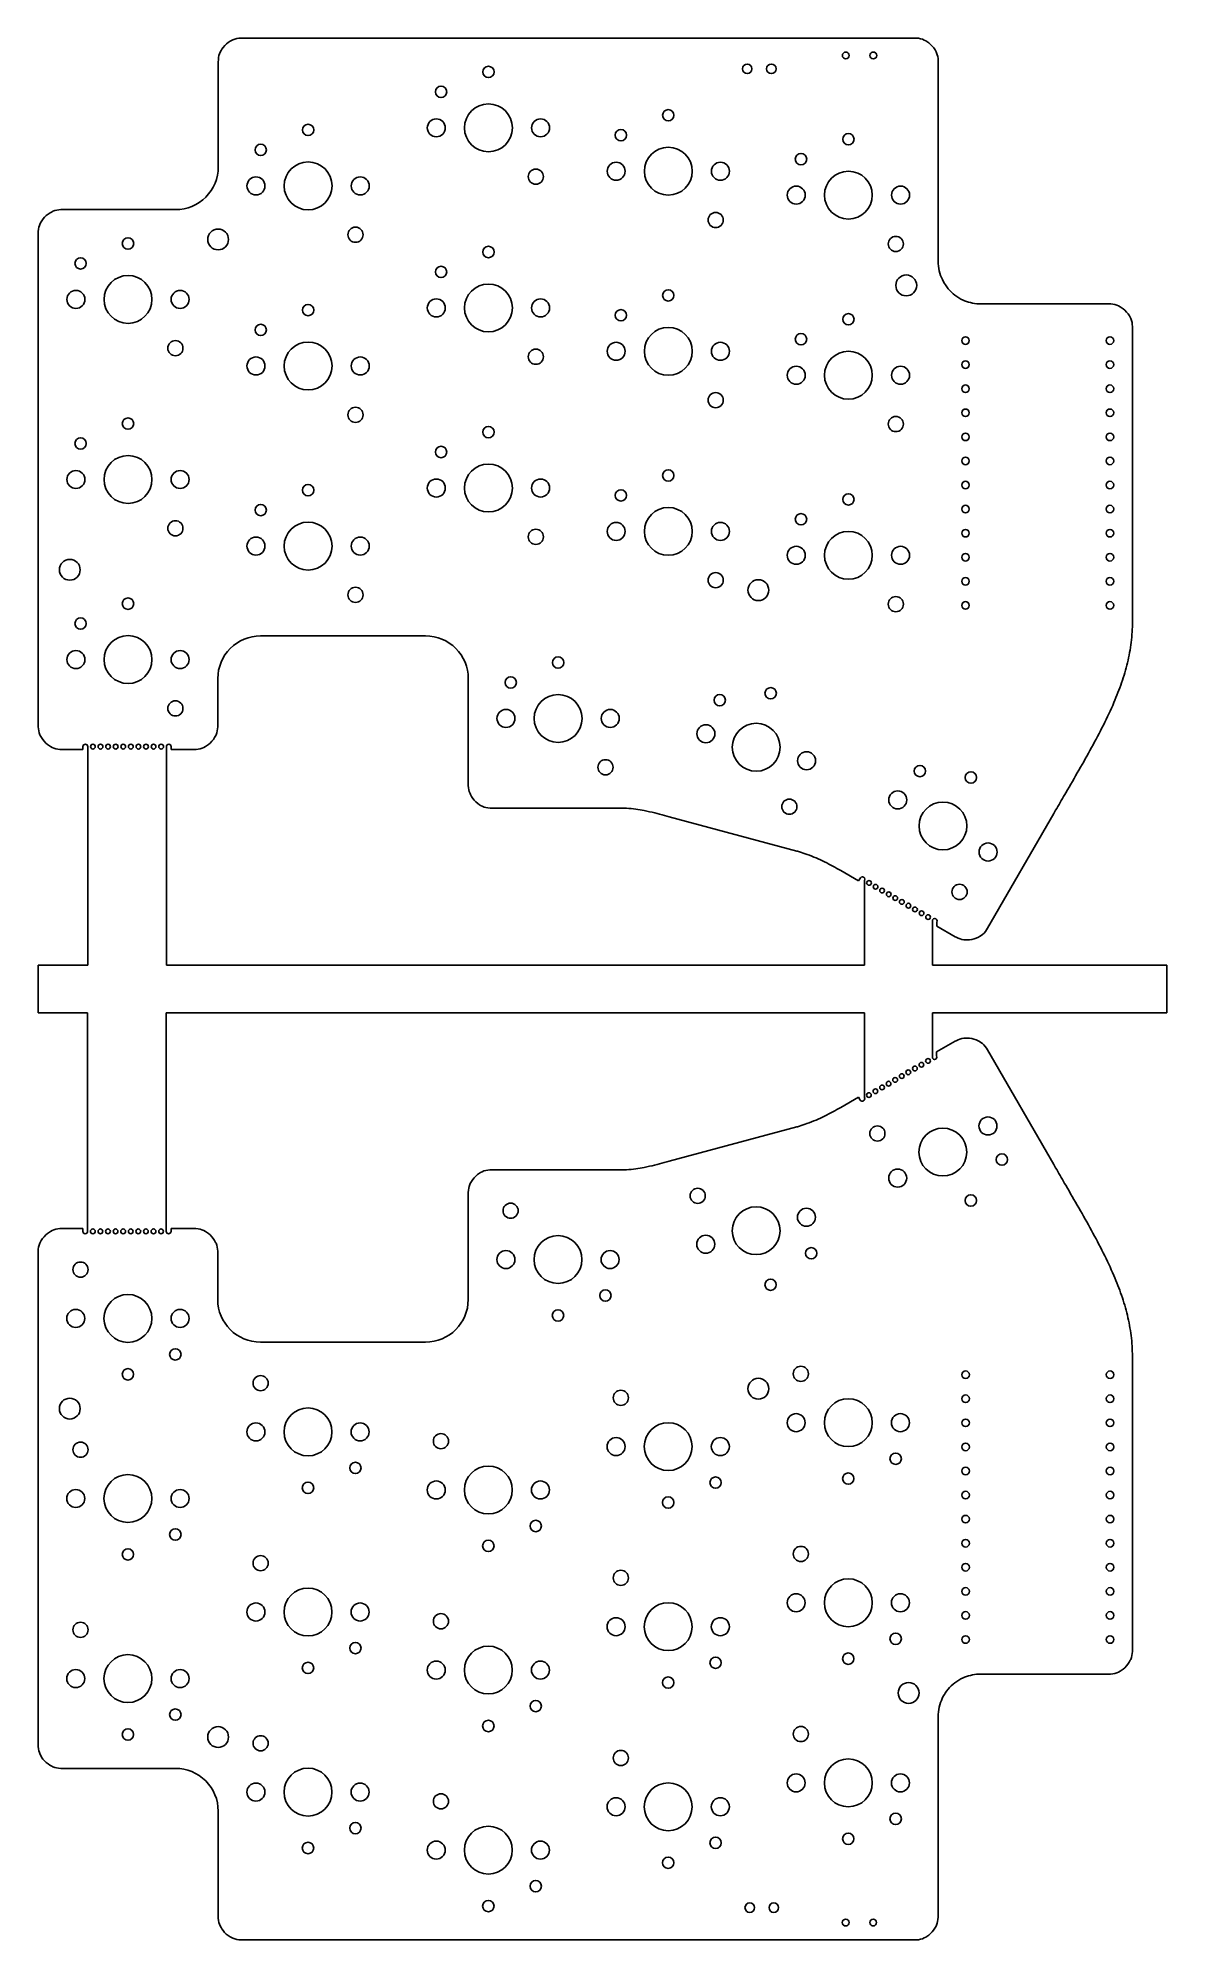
# Model space of a CAD drawing. Extents: x 112 to 231, y -227 to -26.
import ezdxf

# ---------------------------------------------------------------- set-up
doc = ezdxf.new("R2010")
doc.units = 0
doc.layers.add('BLACK', color=7, linetype='CONTINUOUS')

msp = doc.modelspace()

# ---------------------------------------------------------------- linework, layer by layer
at = {"layer": 'BLACK', "linetype": 'CONTINUOUS'}
for p, q in [((131.419146, -28.240183), (131.461673, -28.029191)), ((131.461673, -28.029191), (131.52199, -27.833485)), ((131.52199, -27.833485), (131.599669, -27.648575)), ((131.599669, -27.648575), (131.694281, -27.469973)), ((131.694281, -27.469973), (131.758998, -27.363972)), ((131.758998, -27.363972), (131.901002, -27.163725)), ((131.901002, -27.163725), (132.063139, -26.975092)), ((132.063139, -26.975092), (132.242364, -26.800873)), ((132.242364, -26.800873), (132.435633, -26.643872)), ((132.435633, -26.643872), (132.639903, -26.506893)), ((132.639903, -26.506893), (132.85213, -26.392737)), ((132.85213, -26.392737), (132.938567, -26.354094)), ((132.938567, -26.354094), (133.148753, -26.276809)), ((133.148753, -26.276809), (133.34271, -26.225883)), ((133.34271, -26.225883), (133.551989, -26.191487)), ((133.551989, -26.191487), (133.78227, -26.174526)), ((133.78227, -26.174526), (133.888798, -26.172819)), ((133.888798, -26.172819), (204.838798, -26.172819)), ((204.838798, -26.172819), (205.040666, -26.178859)), ((205.040666, -26.178859), (205.271433, -26.203167)), ((205.271433, -26.203167), (205.482425, -26.245694)), ((205.482425, -26.245694), (205.678131, -26.306011)), ((205.678131, -26.306011), (205.863041, -26.38369)), ((205.863041, -26.38369), (206.041643, -26.478302)), ((206.041643, -26.478302), (206.147645, -26.543019)), ((206.147645, -26.543019), (206.347891, -26.685023)), ((206.347891, -26.685023), (206.536524, -26.84716)), ((206.536524, -26.84716), (206.710743, -27.026385)), ((206.710743, -27.026385), (206.867744, -27.219654)), ((206.867744, -27.219654), (207.004723, -27.423924)), ((207.004723, -27.423924), (207.118879, -27.636151)), ((207.118879, -27.636151), (207.157523, -27.722588)), ((207.157523, -27.722588), (207.234807, -27.932774)), ((207.234807, -27.932774), (207.285733, -28.126731)), ((131.388798, -28.672819), (131.394838, -28.47095)), ((131.388798, -28.672819), (131.388798, -39.77282)), ((131.394838, -28.47095), (131.419146, -28.240183)), ((207.285733, -28.126731), (207.320129, -28.33601)), ((207.320129, -28.33601), (207.33709, -28.566291)), ((207.33709, -28.566291), (207.338798, -28.672819)), ((207.338798, -28.672819), (207.338798, -49.722819)), ((112.419146, -46.340184), (112.461673, -46.129192)), ((112.461673, -46.129192), (112.52199, -45.933485)), ((112.52199, -45.933485), (112.599669, -45.748576)), ((112.599669, -45.748576), (112.694281, -45.569973)), ((112.694281, -45.569973), (112.758998, -45.463972)), ((112.758998, -45.463972), (112.901002, -45.263725)), ((112.901002, -45.263725), (113.063139, -45.075092)), ((113.063139, -45.075092), (113.242364, -44.900873)), ((113.242364, -44.900873), (113.435633, -44.743872)), ((113.435633, -44.743872), (113.639903, -44.606893)), ((113.639903, -44.606893), (113.85213, -44.492737)), ((113.85213, -44.492737), (113.938567, -44.454094)), ((113.938567, -44.454094), (114.148753, -44.376809)), ((114.148753, -44.376809), (114.34271, -44.325883)), ((114.34271, -44.325883), (114.551989, -44.291487)), ((114.551989, -44.291487), (114.78227, -44.274526)), ((114.78227, -44.274526), (114.888798, -44.272819)), ((114.888798, -44.272819), (126.8888, -44.272819)), ((112.388798, -46.772819), (112.394838, -46.570951)), ((112.388798, -98.722819), (112.388798, -46.772819)), ((112.394838, -46.570951), (112.419146, -46.340184)), ((207.338798, -49.722819), (207.346384, -49.976976)), ((207.346384, -49.976976), (207.368749, -50.229859)), ((207.368749, -50.229859), (207.405298, -50.480442)), ((207.405298, -50.480442), (207.455439, -50.727701)), ((207.455439, -50.727701), (207.518579, -50.970614)), ((207.518579, -50.970614), (207.594124, -51.208155)), ((207.594124, -51.208155), (207.681483, -51.439301)), ((207.681483, -51.439301), (207.780061, -51.663028)), ((207.780061, -51.663028), (207.889265, -51.878311)), ((207.889265, -51.878311), (208.008503, -52.084126)), ((208.008503, -52.084126), (208.093277, -52.215572)), ((208.093277, -52.215572), (208.238164, -52.419653)), ((208.238164, -52.419653), (208.392276, -52.614693)), ((208.392276, -52.614693), (208.555725, -52.800447)), ((208.555725, -52.800447), (208.728626, -52.97667)), ((208.728626, -52.97667), (208.911093, -53.143116)), ((208.911093, -53.143116), (209.103239, -53.299542)), ((209.103239, -53.299542), (209.305178, -53.445703)), ((209.305178, -53.445703), (209.517025, -53.581353)), ((209.517025, -53.581353), (209.738894, -53.706247)), ((209.738894, -53.706247), (209.970897, -53.820142)), ((209.970897, -53.820142), (210.131254, -53.889841)), ((210.131254, -53.889841), (210.330673, -53.966165)), ((210.330673, -53.966165), (210.536041, -54.032995)), ((210.536041, -54.032995), (210.746386, -54.09012)), ((210.746386, -54.09012), (210.960738, -54.137331)), ((210.960738, -54.137331), (211.178126, -54.174416)), ((211.178126, -54.174416), (211.397579, -54.201166)), ((211.397579, -54.201166), (211.618126, -54.21737)), ((211.618126, -54.21737), (211.838798, -54.222819)), ((211.838798, -54.222819), (225.338798, -54.222819)), ((225.338798, -54.222819), (225.540666, -54.228859)), ((225.540666, -54.228859), (225.771433, -54.253167)), ((225.771433, -54.253167), (225.982425, -54.295694)), ((225.982425, -54.295694), (226.178131, -54.356011)), ((226.178131, -54.356011), (226.363041, -54.43369)), ((226.363041, -54.43369), (226.541643, -54.528302)), ((226.541643, -54.528302), (226.647645, -54.593019)), ((226.647645, -54.593019), (226.847891, -54.735023)), ((226.847891, -54.735023), (227.036524, -54.89716)), ((227.036524, -54.89716), (227.210743, -55.076385)), ((227.210743, -55.076385), (227.367744, -55.269654)), ((227.367744, -55.269654), (227.504723, -55.473924)), ((227.504723, -55.473924), (227.618879, -55.686151)), ((227.618879, -55.686151), (227.657523, -55.772588)), ((227.657523, -55.772588), (227.734807, -55.982774)), ((227.734807, -55.982774), (227.785733, -56.176731)), ((227.785733, -56.176731), (227.820129, -56.38601)), ((227.820129, -56.38601), (227.83709, -56.616291)), ((227.83709, -56.616291), (227.838798, -56.722819)), ((227.838798, -56.722819), (227.838798, -87.722819)), ((227.829991, -88.282065), (227.819069, -88.559786)), ((227.836586, -88.003092), (227.829991, -88.282065)), ((227.838798, -87.722819), (227.836586, -88.003092)), ((135.838797, -89.247819), (153.263799, -89.247819)), ((227.665842, -90.202504), (227.62622, -90.472804)), ((227.701535, -89.931288), (227.665842, -90.202504)), ((227.733241, -89.659108), (227.701535, -89.931288)), ((227.760905, -89.385916), (227.733241, -89.659108)), ((227.784469, -89.111663), (227.760905, -89.385916)), ((227.803875, -88.836303), (227.784469, -89.111663)), ((227.819069, -88.559786), (227.803875, -88.836303)), ((227.309152, -92.078054), (227.243616, -92.343285)), ((227.371157, -91.812243), (227.309152, -92.078054)), ((227.429573, -91.545803), (227.371157, -91.812243)), ((227.484345, -91.278688), (227.429573, -91.545803)), ((227.535414, -91.010848), (227.484345, -91.278688)), ((227.582725, -90.742236), (227.535414, -91.010848)), ((227.62622, -90.472804), (227.582725, -90.742236)), ((131.338798, -98.722819), (131.338798, -93.747817)), ((157.763798, -104.935319), (157.763798, -93.747817)), ((226.690758, -94.187696), (226.599017, -94.450015)), ((226.779422, -93.925181), (226.690758, -94.187696)), ((226.864953, -93.662422), (226.779422, -93.925181)), ((226.947294, -93.39937), (226.864953, -93.662422)), ((227.026387, -93.135979), (226.947294, -93.39937)), ((227.102177, -92.8722), (227.026387, -93.135979)), ((227.174605, -92.607985), (227.102177, -92.8722)), ((227.243616, -92.343285), (227.174605, -92.607985)), ((225.875461, -96.284794), (225.74615, -96.58162)), ((225.987146, -96.022502), (225.875461, -96.284794)), ((226.096153, -95.760351), (225.987146, -96.022502)), ((226.202424, -95.498292), (226.096153, -95.760351)), ((226.305903, -95.236276), (226.202424, -95.498292)), ((226.406533, -94.974257), (226.305903, -95.236276)), ((226.504256, -94.712186), (226.406533, -94.974257)), ((226.599017, -94.450015), (226.504256, -94.712186)), ((225.058477, -98.06597), (224.913418, -98.362879)), ((225.201161, -97.769073), (225.058477, -98.06597)), ((225.34137, -97.472189), (225.201161, -97.769073)), ((225.479005, -97.175318), (225.34137, -97.472189)), ((225.613965, -96.878462), (225.479005, -97.175318)), ((225.74615, -96.58162), (225.613965, -96.878462)), ((112.390505, -98.829346), (112.388798, -98.722819)), ((112.407466, -99.059627), (112.390505, -98.829346)), ((112.441862, -99.268906), (112.407466, -99.059627)), ((112.492788, -99.462863), (112.441862, -99.268906)), ((112.570073, -99.67305), (112.492788, -99.462863)), ((112.608716, -99.759486), (112.570073, -99.67305)), ((112.722872, -99.971713), (112.608716, -99.759486)), ((112.859851, -100.175983), (112.722872, -99.971713)), ((113.016852, -100.369252), (112.859851, -100.175983)), ((130.710743, -100.369252), (130.867744, -100.175983)), ((130.867744, -100.175983), (131.004723, -99.971713)), ((131.004723, -99.971713), (131.118879, -99.759486)), ((131.118879, -99.759486), (131.157523, -99.67305)), ((131.157523, -99.67305), (131.234807, -99.462863)), ((131.234807, -99.462863), (131.285733, -99.268906)), ((131.285733, -99.268906), (131.320129, -99.059627)), ((131.320129, -99.059627), (131.33709, -98.829346)), ((131.33709, -98.829346), (131.338798, -98.722819)), ((223.998805, -100.144564), (223.839926, -100.441544)), ((224.156009, -99.847592), (223.998805, -100.144564)), ((224.31144, -99.550629), (224.156009, -99.847592)), ((224.464996, -99.253676), (224.31144, -99.550629)), ((224.616578, -98.956733), (224.464996, -99.253676)), ((224.766085, -98.6598), (224.616578, -98.956733)), ((224.913418, -98.362879), (224.766085, -98.6598)), ((113.191071, -100.548477), (113.016852, -100.369252)), ((113.379704, -100.710614), (113.191071, -100.548477)), ((113.579951, -100.852619), (113.379704, -100.710614)), ((113.685952, -100.917335), (113.579951, -100.852619)), ((113.864554, -101.011947), (113.685952, -100.917335)), ((114.049464, -101.089626), (113.864554, -101.011947)), ((114.24517, -101.149943), (114.049464, -101.089626)), ((114.456162, -101.19247), (114.24517, -101.149943)), ((114.686929, -101.216778), (114.456162, -101.19247)), ((114.888798, -101.222819), (114.686929, -101.216778)), ((114.888798, -101.222819), (117.110753, -101.221819)), ((117.110753, -100.931491), (117.110753, -101.221819)), ((117.610753, -100.931491), (117.610753, -124.001491)), ((125.910753, -100.931491), (125.910753, -124.001491)), ((126.410753, -101.221819), (126.410753, -100.931491)), ((126.410753, -101.221819), (128.838798, -101.222819)), ((128.838798, -101.222819), (129.040666, -101.216778)), ((129.040666, -101.216778), (129.271433, -101.19247)), ((129.271433, -101.19247), (129.482425, -101.149943)), ((129.482425, -101.149943), (129.678131, -101.089626)), ((129.678131, -101.089626), (129.863041, -101.011947)), ((129.863041, -101.011947), (130.041643, -100.917335)), ((130.041643, -100.917335), (130.147645, -100.852619)), ((130.147645, -100.852619), (130.347891, -100.710614)), ((130.347891, -100.710614), (130.536524, -100.548477)), ((130.536524, -100.548477), (130.710743, -100.369252)), ((222.857097, -102.223569), (222.689301, -102.520592)), ((223.02392, -101.926551), (222.857097, -102.223569)), ((223.189669, -101.629537), (223.02392, -101.926551)), ((223.354244, -101.332529), (223.189669, -101.629537)), ((223.517546, -101.035527), (223.354244, -101.332529)), ((223.679473, -100.738532), (223.517546, -101.035527)), ((223.839926, -100.441544), (223.679473, -100.738532)), ((221.667673, -104.302792), (221.495861, -104.59983)), ((221.839212, -104.005754), (221.667673, -104.302792)), ((222.010377, -103.708717), (221.839212, -104.005754)), ((222.181068, -103.411682), (222.010377, -103.708717)), ((222.351186, -103.11465), (222.181068, -103.411682)), ((222.52063, -102.817619), (222.351186, -103.11465)), ((222.689301, -102.520592), (222.52063, -102.817619)), ((157.765505, -105.041846), (157.763798, -104.935319)), ((157.782466, -105.272127), (157.765505, -105.041846)), ((157.816862, -105.481406), (157.782466, -105.272127)), ((157.867788, -105.675363), (157.816862, -105.481406)), ((157.945073, -105.88555), (157.867788, -105.675363)), ((157.983716, -105.971986), (157.945073, -105.88555)), ((158.097872, -106.184213), (157.983716, -105.971986)), ((158.234851, -106.388483), (158.097872, -106.184213)), ((220.568209, -106.202292), (220.448404, -106.409384)), ((220.688038, -105.995153), (220.568209, -106.202292)), ((220.807881, -105.787975), (220.688038, -105.995153)), ((220.979786, -105.49094), (220.807881, -105.787975)), ((221.151818, -105.193905), (220.979786, -105.49094)), ((221.323876, -104.896867), (221.151818, -105.193905)), ((221.495861, -104.59983), (221.323876, -104.896867)), ((158.391852, -106.581752), (158.234851, -106.388483)), ((158.566071, -106.760977), (158.391852, -106.581752)), ((158.754704, -106.923114), (158.566071, -106.760977)), ((158.954951, -107.065119), (158.754704, -106.923114)), ((159.060952, -107.129835), (158.954951, -107.065119)), ((159.239554, -107.224447), (159.060952, -107.129835)), ((159.424464, -107.302126), (159.239554, -107.224447)), ((159.62017, -107.362443), (159.424464, -107.302126)), ((159.831162, -107.40497), (159.62017, -107.362443)), ((160.061929, -107.429278), (159.831162, -107.40497)), ((160.263798, -107.435319), (160.061929, -107.429278)), ((160.263798, -107.435319), (174.213798, -107.435319)), ((174.462573, -107.438997), (174.213798, -107.435319)), ((174.709329, -107.449661), (174.462573, -107.438997)), ((174.95355, -107.466756), (174.709329, -107.449661)), ((175.194721, -107.489728), (174.95355, -107.466756)), ((175.432326, -107.518021), (175.194721, -107.489728)), ((175.665851, -107.551081), (175.432326, -107.518021)), ((175.89478, -107.588353), (175.665851, -107.551081)), ((176.118598, -107.629282), (175.89478, -107.588353)), ((176.316046, -107.668488), (176.118598, -107.629282)), ((176.605083, -107.730049), (176.316046, -107.668488)), ((176.886268, -107.794422), (176.605083, -107.730049)), ((177.160402, -107.861057), (176.886268, -107.794422)), ((177.428284, -107.929406), (177.160402, -107.861057)), ((177.690717, -107.998919), (177.428284, -107.929406)), ((177.948501, -108.069046), (177.690717, -107.998919)), ((178.202436, -108.139237), (177.948501, -108.069046)), ((178.453323, -108.208943), (178.202436, -108.139237)), ((178.701962, -108.277615), (178.453323, -108.208943)), ((178.949155, -108.344704), (178.701962, -108.277615)), ((178.949155, -108.344704), (192.42382, -111.955229)), ((219.531888, -107.994792), (212.556888, -120.075846)), ((219.611377, -107.857134), (219.531888, -107.994792)), ((219.730703, -107.650563), (219.611377, -107.857134)), ((219.850131, -107.443897), (219.730703, -107.650563)), ((219.969649, -107.237143), (219.850131, -107.443897)), ((220.089246, -107.030308), (219.969649, -107.237143)), ((220.208912, -106.823399), (220.089246, -107.030308)), ((220.328635, -106.616422), (220.208912, -106.823399)), ((220.448404, -106.409384), (220.328635, -106.616422)), ((192.493133, -111.974022), (192.42382, -111.955229)), ((192.700014, -112.032731), (192.493133, -111.974022)), ((192.905099, -112.094749), (192.700014, -112.032731)), ((193.10812, -112.159839), (192.905099, -112.094749)), ((193.308806, -112.227768), (193.10812, -112.159839)), ((193.506889, -112.298301), (193.308806, -112.227768)), ((193.751114, -112.389529), (193.506889, -112.298301)), ((193.991217, -112.483387), (193.751114, -112.389529)), ((194.22745, -112.579772), (193.991217, -112.483387)), ((194.460064, -112.67858), (194.22745, -112.579772)), ((194.689311, -112.779709), (194.460064, -112.67858)), ((194.915443, -112.883056), (194.689311, -112.779709)), ((195.138711, -112.988518), (194.915443, -112.883056)), ((195.359367, -113.095993), (195.138711, -112.988518)), ((195.577662, -113.205377), (195.359367, -113.095993)), ((195.793848, -113.316569), (195.577662, -113.205377)), ((196.008177, -113.429464), (195.793848, -113.316569)), ((196.220901, -113.543961), (196.008177, -113.429464)), ((196.43227, -113.659957), (196.220901, -113.543961)), ((196.642537, -113.777349), (196.43227, -113.659957)), ((196.851953, -113.896033), (196.642537, -113.777349)), ((197.060771, -114.015909), (196.851953, -113.896033)), ((198.938798, -115.101819), (197.060771, -114.015909)), ((199.130145, -114.78649), (198.938798, -115.101819)), ((199.563158, -115.03649), (199.563158, -124.001491)), ((206.751168, -119.18649), (206.751168, -124.001491)), ((207.188798, -119.871819), (207.184181, -119.43649)), ((207.188798, -119.871819), (209.141825, -120.990909)), ((212.450723, -120.247648), (212.314288, -120.435344)), ((212.556888, -120.075846), (212.450723, -120.247648)), ((209.234934, -121.042693), (209.141825, -120.990909)), ((209.442843, -121.143145), (209.234934, -121.042693)), ((209.641282, -121.217998), (209.442843, -121.143145)), ((209.834717, -121.270872), (209.641282, -121.217998)), ((210.055387, -121.309036), (209.834717, -121.270872)), ((210.149565, -121.318787), (210.055387, -121.309036)), ((210.390436, -121.326039), (210.149565, -121.318787)), ((210.635828, -121.309546), (210.390436, -121.326039)), ((210.881705, -121.270214), (210.635828, -121.309546)), ((211.124027, -121.208949), (210.881705, -121.270214)), ((211.358759, -121.126656), (211.124027, -121.208949)), ((211.581862, -121.02424), (211.358759, -121.126656)), ((211.690909, -120.964798), (211.581862, -121.02424)), ((211.862147, -120.85743), (211.690909, -120.964798)), ((212.021873, -120.736133), (211.862147, -120.85743)), ((212.171963, -120.596805), (212.021873, -120.736133)), ((212.314288, -120.435344), (212.171963, -120.596805)), ((112.380753, -124.001491), (112.370752, -129.000179)), ((112.380753, -124.001491), (117.610753, -124.001491)), ((125.910753, -124.001491), (199.563158, -124.001491)), ((206.751168, -124.001491), (231.473798, -124.001491)), ((231.473798, -124.001491), (231.463797, -129.000179)), ((117.600752, -129.000179), (112.370752, -129.000179)), ((117.600752, -129.000179), (117.600752, -152.070179)), ((199.553157, -129.000179), (125.900752, -129.000179)), ((125.900752, -129.000179), (125.900752, -152.070179)), ((199.553157, -129.000179), (199.553157, -137.96518)), ((231.463797, -129.000179), (206.741167, -129.000179)), ((206.741167, -129.000179), (206.741167, -133.81518)), ((207.168798, -133.141819), (209.131825, -132.011228)), ((209.224934, -131.959443), (209.131825, -132.011228)), ((209.432843, -131.858991), (209.224934, -131.959443)), ((209.631282, -131.784138), (209.432843, -131.858991)), ((209.824717, -131.731264), (209.631282, -131.784138)), ((210.045387, -131.693101), (209.824717, -131.731264)), ((210.139565, -131.683349), (210.045387, -131.693101)), ((210.380436, -131.676097), (210.139565, -131.683349)), ((210.625828, -131.69259), (210.380436, -131.676097)), ((210.871705, -131.731922), (210.625828, -131.69259)), ((211.114027, -131.793187), (210.871705, -131.731922)), ((211.348759, -131.87548), (211.114027, -131.793187)), ((211.571862, -131.977897), (211.348759, -131.87548)), ((211.680909, -132.037338), (211.571862, -131.977897)), ((211.852147, -132.144706), (211.680909, -132.037338)), ((212.011873, -132.266003), (211.852147, -132.144706)), ((212.161963, -132.405331), (212.011873, -132.266003)), ((212.304288, -132.566792), (212.161963, -132.405331)), ((207.17418, -133.56518), (207.168798, -133.141819)), ((212.440723, -132.754488), (212.304288, -132.566792)), ((212.546888, -132.926291), (212.440723, -132.754488)), ((212.546888, -132.926291), (219.521888, -145.007345)), ((198.928798, -137.901819), (197.050771, -138.986228)), ((198.928798, -137.901819), (199.120144, -138.21518)), ((194.21745, -140.422364), (193.981217, -140.518749)), ((194.450064, -140.323556), (194.21745, -140.422364)), ((194.679311, -140.222427), (194.450064, -140.323556)), ((194.905443, -140.11908), (194.679311, -140.222427)), ((195.128711, -140.013618), (194.905443, -140.11908)), ((195.349367, -139.906143), (195.128711, -140.013618)), ((195.567662, -139.796759), (195.349367, -139.906143)), ((195.783848, -139.685567), (195.567662, -139.796759)), ((195.998177, -139.572672), (195.783848, -139.685567)), ((196.210901, -139.458175), (195.998177, -139.572672)), ((196.42227, -139.342179), (196.210901, -139.458175)), ((196.632537, -139.224787), (196.42227, -139.342179)), ((196.841953, -139.106103), (196.632537, -139.224787)), ((197.050771, -138.986228), (196.841953, -139.106103)), ((192.41382, -141.046908), (178.939155, -144.657433)), ((192.483133, -141.028114), (192.41382, -141.046908)), ((192.690014, -140.969405), (192.483133, -141.028114)), ((192.895099, -140.907387), (192.690014, -140.969405)), ((193.09812, -140.842297), (192.895099, -140.907387)), ((193.298806, -140.774368), (193.09812, -140.842297)), ((193.496889, -140.703836), (193.298806, -140.774368)), ((193.741114, -140.612607), (193.496889, -140.703836)), ((193.981217, -140.518749), (193.741114, -140.612607)), ((158.381852, -146.420384), (158.224851, -146.613653)), ((158.556071, -146.241159), (158.381852, -146.420384)), ((158.744704, -146.079022), (158.556071, -146.241159)), ((158.944951, -145.937018), (158.744704, -146.079022)), ((159.050952, -145.872301), (158.944951, -145.937018)), ((159.229554, -145.777689), (159.050952, -145.872301)), ((159.414464, -145.70001), (159.229554, -145.777689)), ((159.61017, -145.639693), (159.414464, -145.70001)), ((159.821162, -145.597166), (159.61017, -145.639693)), ((160.051929, -145.572858), (159.821162, -145.597166)), ((160.253798, -145.566818), (160.051929, -145.572858)), ((174.203798, -145.566818), (160.253798, -145.566818)), ((174.452573, -145.563139), (174.203798, -145.566818)), ((174.699329, -145.552475), (174.452573, -145.563139)), ((174.94355, -145.53538), (174.699329, -145.552475)), ((175.184721, -145.512408), (174.94355, -145.53538)), ((175.422326, -145.484115), (175.184721, -145.512408)), ((175.655851, -145.451055), (175.422326, -145.484115)), ((175.88478, -145.413783), (175.655851, -145.451055)), ((176.108598, -145.372855), (175.88478, -145.413783)), ((176.306046, -145.333648), (176.108598, -145.372855)), ((176.595083, -145.272087), (176.306046, -145.333648)), ((176.876268, -145.207714), (176.595083, -145.272087)), ((177.150402, -145.141079), (176.876268, -145.207714)), ((177.418284, -145.07273), (177.150402, -145.141079)), ((177.680717, -145.003217), (177.418284, -145.07273)), ((177.938501, -144.93309), (177.680717, -145.003217)), ((178.192436, -144.862899), (177.938501, -144.93309)), ((178.443323, -144.793193), (178.192436, -144.862899)), ((178.691962, -144.724521), (178.443323, -144.793193)), ((178.939155, -144.657433), (178.691962, -144.724521)), ((219.601377, -145.145002), (219.521888, -145.007345)), ((219.720703, -145.351573), (219.601377, -145.145002)), ((219.840131, -145.558239), (219.720703, -145.351573)), ((219.959649, -145.764993), (219.840131, -145.558239)), ((220.079246, -145.971828), (219.959649, -145.764993)), ((220.198912, -146.178737), (220.079246, -145.971828)), ((220.318635, -146.385714), (220.198912, -146.178737)), ((220.438404, -146.592752), (220.318635, -146.385714)), ((157.755505, -147.96029), (157.753798, -148.066818)), ((157.753798, -159.25432), (157.753798, -148.066818)), ((157.772466, -147.730009), (157.755505, -147.96029)), ((157.806862, -147.52073), (157.772466, -147.730009)), ((157.857788, -147.326773), (157.806862, -147.52073)), ((157.935073, -147.116587), (157.857788, -147.326773)), ((157.973716, -147.03015), (157.935073, -147.116587)), ((158.087872, -146.817923), (157.973716, -147.03015)), ((158.224851, -146.613653), (158.087872, -146.817923)), ((220.558209, -146.799844), (220.438404, -146.592752)), ((220.678038, -147.006983), (220.558209, -146.799844)), ((220.797881, -147.214162), (220.678038, -147.006983)), ((220.969786, -147.511196), (220.797881, -147.214162)), ((221.141818, -147.808231), (220.969786, -147.511196)), ((221.313876, -148.105269), (221.141818, -147.808231)), ((221.485861, -148.402306), (221.313876, -148.105269)), ((221.657673, -148.699344), (221.485861, -148.402306)), ((221.829212, -148.996382), (221.657673, -148.699344)), ((222.000377, -149.293419), (221.829212, -148.996382)), ((222.171068, -149.590454), (222.000377, -149.293419)), ((222.341186, -149.887486), (222.171068, -149.590454)), ((222.51063, -150.184517), (222.341186, -149.887486)), ((222.679301, -150.481544), (222.51063, -150.184517)), ((222.847097, -150.778567), (222.679301, -150.481544)), ((113.181071, -152.453659), (113.006852, -152.632884)), ((113.369704, -152.291522), (113.181071, -152.453659)), ((113.569951, -152.149518), (113.369704, -152.291522)), ((113.675952, -152.084801), (113.569951, -152.149518)), ((113.854554, -151.990189), (113.675952, -152.084801)), ((114.039464, -151.91251), (113.854554, -151.990189)), ((114.23517, -151.852193), (114.039464, -151.91251)), ((114.446162, -151.809666), (114.23517, -151.852193)), ((114.676929, -151.785358), (114.446162, -151.809666)), ((114.878798, -151.779318), (114.676929, -151.785358)), ((117.098798, -151.781819), (114.878798, -151.779318)), ((117.098798, -151.781819), (117.100752, -152.070179)), ((126.398798, -151.781819), (128.828798, -151.779318)), ((126.400752, -152.070179), (126.398798, -151.781819)), ((128.828798, -151.779318), (129.030666, -151.785358)), ((129.030666, -151.785358), (129.261433, -151.809666)), ((129.261433, -151.809666), (129.472425, -151.852193)), ((129.472425, -151.852193), (129.668131, -151.91251)), ((129.668131, -151.91251), (129.853041, -151.990189)), ((129.853041, -151.990189), (130.031643, -152.084801)), ((130.031643, -152.084801), (130.137645, -152.149518)), ((130.137645, -152.149518), (130.337891, -152.291522)), ((130.337891, -152.291522), (130.526524, -152.453659)), ((130.526524, -152.453659), (130.700743, -152.632884)), ((223.01392, -151.075585), (222.847097, -150.778567)), ((223.179669, -151.372599), (223.01392, -151.075585)), ((223.344244, -151.669607), (223.179669, -151.372599)), ((223.507546, -151.966609), (223.344244, -151.669607)), ((223.669473, -152.263604), (223.507546, -151.966609)), ((223.829926, -152.560592), (223.669473, -152.263604)), ((112.380505, -154.17279), (112.378798, -154.279318)), ((112.378798, -206.229318), (112.378798, -154.279318)), ((112.397466, -153.942509), (112.380505, -154.17279)), ((112.431862, -153.73323), (112.397466, -153.942509)), ((112.482788, -153.539273), (112.431862, -153.73323)), ((112.560073, -153.329087), (112.482788, -153.539273)), ((112.598716, -153.24265), (112.560073, -153.329087)), ((112.712872, -153.030423), (112.598716, -153.24265)), ((112.849851, -152.826153), (112.712872, -153.030423)), ((113.006852, -152.632884), (112.849851, -152.826153)), ((130.700743, -152.632884), (130.857744, -152.826153)), ((130.857744, -152.826153), (130.994723, -153.030423)), ((130.994723, -153.030423), (131.108879, -153.24265)), ((131.108879, -153.24265), (131.147523, -153.329087)), ((131.147523, -153.329087), (131.224807, -153.539273)), ((131.224807, -153.539273), (131.275733, -153.73323)), ((131.275733, -153.73323), (131.310129, -153.942509)), ((131.310129, -153.942509), (131.32709, -154.17279)), ((131.32709, -154.17279), (131.328798, -154.279318)), ((131.328798, -159.25432), (131.328798, -154.279318)), ((223.988805, -152.857572), (223.829926, -152.560592)), ((224.146009, -153.154544), (223.988805, -152.857572)), ((224.30144, -153.451507), (224.146009, -153.154544)), ((224.454996, -153.74846), (224.30144, -153.451507)), ((224.606578, -154.045403), (224.454996, -153.74846)), ((224.756085, -154.342336), (224.606578, -154.045403)), ((224.903418, -154.639257), (224.756085, -154.342336)), ((225.048477, -154.936166), (224.903418, -154.639257)), ((225.191161, -155.233063), (225.048477, -154.936166)), ((225.33137, -155.529947), (225.191161, -155.233063)), ((225.469005, -155.826818), (225.33137, -155.529947)), ((225.603965, -156.123674), (225.469005, -155.826818)), ((225.73615, -156.420516), (225.603965, -156.123674)), ((225.865461, -156.717343), (225.73615, -156.420516)), ((225.977146, -156.979634), (225.865461, -156.717343)), ((226.086153, -157.241785), (225.977146, -156.979634)), ((226.192424, -157.503844), (226.086153, -157.241785)), ((226.295903, -157.76586), (226.192424, -157.503844)), ((226.396533, -158.027879), (226.295903, -157.76586)), ((226.494256, -158.28995), (226.396533, -158.027879)), ((226.589017, -158.552121), (226.494256, -158.28995)), ((226.680758, -158.81444), (226.589017, -158.552121)), ((226.769422, -159.076955), (226.680758, -158.81444)), ((226.854953, -159.339714), (226.769422, -159.076955)), ((226.937294, -159.602766), (226.854953, -159.339714)), ((227.016387, -159.866157), (226.937294, -159.602766)), ((227.092177, -160.129936), (227.016387, -159.866157)), ((227.164605, -160.394151), (227.092177, -160.129936)), ((227.233616, -160.658851), (227.164605, -160.394151)), ((227.299152, -160.924082), (227.233616, -160.658851)), ((227.361157, -161.189893), (227.299152, -160.924082)), ((227.419573, -161.456333), (227.361157, -161.189893)), ((227.474345, -161.723448), (227.419573, -161.456333)), ((227.525414, -161.991288), (227.474345, -161.723448)), ((227.572725, -162.2599), (227.525414, -161.991288)), ((227.61622, -162.529332), (227.572725, -162.2599)), ((227.655842, -162.799632), (227.61622, -162.529332)), ((153.253799, -163.754318), (135.828797, -163.754318)), ((227.691535, -163.070848), (227.655842, -162.799632)), ((227.723241, -163.343028), (227.691535, -163.070848)), ((227.750905, -163.61622), (227.723241, -163.343028)), ((227.774469, -163.890473), (227.750905, -163.61622)), ((227.793875, -164.165833), (227.774469, -163.890473)), ((227.809069, -164.44235), (227.793875, -164.165833)), ((227.819991, -164.720071), (227.809069, -164.44235)), ((227.826586, -164.999044), (227.819991, -164.720071)), ((227.828798, -165.279318), (227.826586, -164.999044)), ((227.828798, -165.279318), (227.828798, -196.279318)), ((227.775733, -196.825405), (227.810129, -196.616126)), ((227.810129, -196.616126), (227.82709, -196.385845)), ((227.82709, -196.385845), (227.828798, -196.279318)), ((225.972425, -198.706442), (226.168131, -198.646125)), ((226.168131, -198.646125), (226.353041, -198.568446)), ((226.353041, -198.568446), (226.531643, -198.473834)), ((226.531643, -198.473834), (226.637645, -198.409118)), ((226.637645, -198.409118), (226.837891, -198.267113)), ((226.837891, -198.267113), (227.026524, -198.104976)), ((227.026524, -198.104976), (227.200743, -197.925751)), ((227.200743, -197.925751), (227.357744, -197.732482)), ((227.357744, -197.732482), (227.494723, -197.528212)), ((227.494723, -197.528212), (227.608879, -197.315985)), ((227.608879, -197.315985), (227.647523, -197.229549)), ((227.647523, -197.229549), (227.724807, -197.019362)), ((227.724807, -197.019362), (227.775733, -196.825405)), ((208.083277, -200.786565), (208.228164, -200.582483)), ((208.228164, -200.582483), (208.382276, -200.387443)), ((208.382276, -200.387443), (208.545725, -200.201689)), ((208.545725, -200.201689), (208.718626, -200.025466)), ((208.718626, -200.025466), (208.901093, -199.85902)), ((208.901093, -199.85902), (209.093239, -199.702594)), ((209.093239, -199.702594), (209.295178, -199.556433)), ((209.295178, -199.556433), (209.507025, -199.420783)), ((209.507025, -199.420783), (209.728894, -199.295889)), ((209.728894, -199.295889), (209.960897, -199.181994)), ((209.960897, -199.181994), (210.121254, -199.112296)), ((210.121254, -199.112296), (210.320673, -199.035971)), ((210.320673, -199.035971), (210.526041, -198.969141)), ((210.526041, -198.969141), (210.736386, -198.912016)), ((210.736386, -198.912016), (210.950738, -198.864805)), ((210.950738, -198.864805), (211.168126, -198.82772)), ((211.168126, -198.82772), (211.387579, -198.80097)), ((211.387579, -198.80097), (211.608126, -198.784766)), ((211.608126, -198.784766), (211.828798, -198.779318)), ((225.328798, -198.779318), (211.828798, -198.779318)), ((225.328798, -198.779318), (225.530666, -198.773277)), ((225.530666, -198.773277), (225.761433, -198.748969)), ((225.761433, -198.748969), (225.972425, -198.706442)), ((207.358749, -202.772277), (207.395298, -202.521694)), ((207.395298, -202.521694), (207.445439, -202.274435)), ((207.445439, -202.274435), (207.508579, -202.031522)), ((207.508579, -202.031522), (207.584124, -201.793981)), ((207.584124, -201.793981), (207.671483, -201.562835)), ((207.671483, -201.562835), (207.770061, -201.339108)), ((207.770061, -201.339108), (207.879265, -201.123825)), ((207.879265, -201.123825), (207.998503, -200.91801)), ((207.998503, -200.91801), (208.083277, -200.786565)), ((207.328798, -203.279318), (207.336384, -203.02516)), ((207.328798, -203.279318), (207.328798, -224.329318)), ((207.336384, -203.02516), (207.358749, -202.772277)), ((112.378798, -206.229318), (112.384838, -206.431185)), ((112.384838, -206.431185), (112.409146, -206.661952)), ((112.409146, -206.661952), (112.451673, -206.872944)), ((112.451673, -206.872944), (112.51199, -207.068651)), ((112.51199, -207.068651), (112.589669, -207.25356)), ((112.589669, -207.25356), (112.684281, -207.432163)), ((112.684281, -207.432163), (112.748998, -207.538165)), ((112.748998, -207.538165), (112.891002, -207.738411)), ((112.891002, -207.738411), (113.053139, -207.927044)), ((113.053139, -207.927044), (113.232364, -208.101263)), ((113.232364, -208.101263), (113.425633, -208.258264)), ((113.425633, -208.258264), (113.629903, -208.395243)), ((113.629903, -208.395243), (113.84213, -208.509399)), ((113.84213, -208.509399), (113.928567, -208.548043)), ((113.928567, -208.548043), (114.138753, -208.625327)), ((114.138753, -208.625327), (114.33271, -208.676253)), ((114.33271, -208.676253), (114.541989, -208.710649)), ((114.541989, -208.710649), (114.77227, -208.72761)), ((114.77227, -208.72761), (114.878798, -208.729318)), ((126.8788, -208.729318), (114.878798, -208.729318)), ((131.378798, -213.229317), (131.378798, -224.329318)), ((131.378798, -224.329318), (131.384838, -224.531186)), ((131.384838, -224.531186), (131.409146, -224.761953)), ((207.275733, -224.875405), (207.310129, -224.666126)), ((207.310129, -224.666126), (207.32709, -224.435845)), ((207.32709, -224.435845), (207.328798, -224.329318)), ((131.409146, -224.761953), (131.451673, -224.972945)), ((131.451673, -224.972945), (131.51199, -225.168651)), ((131.51199, -225.168651), (131.589669, -225.353561)), ((131.589669, -225.353561), (131.684281, -225.532163)), ((131.684281, -225.532163), (131.748998, -225.638165)), ((131.748998, -225.638165), (131.891002, -225.838411)), ((131.891002, -225.838411), (132.053139, -226.027044)), ((132.053139, -226.027044), (132.232364, -226.201263)), ((132.232364, -226.201263), (132.425633, -226.358264)), ((132.425633, -226.358264), (132.629903, -226.495243)), ((132.629903, -226.495243), (132.84213, -226.609399)), ((132.84213, -226.609399), (132.928567, -226.648043)), ((132.928567, -226.648043), (133.138753, -226.725327)), ((133.138753, -226.725327), (133.33271, -226.776253)), ((205.472425, -226.756442), (205.668131, -226.696125)), ((205.668131, -226.696125), (205.853041, -226.618446)), ((205.853041, -226.618446), (206.031643, -226.523834)), ((206.031643, -226.523834), (206.137645, -226.459118)), ((206.137645, -226.459118), (206.337891, -226.317113)), ((206.337891, -226.317113), (206.526524, -226.154976)), ((206.526524, -226.154976), (206.700743, -225.975751)), ((206.700743, -225.975751), (206.857744, -225.782482)), ((206.857744, -225.782482), (206.994723, -225.578212)), ((206.994723, -225.578212), (207.108879, -225.365985)), ((207.108879, -225.365985), (207.147523, -225.279549)), ((207.147523, -225.279549), (207.224807, -225.069362)), ((207.224807, -225.069362), (207.275733, -224.875405)), ((133.33271, -226.776253), (133.541989, -226.810649)), ((133.541989, -226.810649), (133.77227, -226.82761)), ((133.77227, -226.82761), (133.878798, -226.829318)), ((204.828798, -226.829318), (133.878798, -226.829318)), ((204.828798, -226.829318), (205.030666, -226.823277)), ((205.030666, -226.823277), (205.261433, -226.798969)), ((205.261433, -226.798969), (205.472425, -226.756442))]:
    msp.add_line(p, q, dxfattribs=at)
at = {"layer": 'BLACK'}
for centre, radius in [((197.588798, -28.011819), 0.359999), ((197.588798, -28.011819), 0.359999), ((200.488798, -28.011819), 0.359999), ((200.488798, -28.011819), 0.359999), ((159.888808, -29.7475), 0.6), ((159.888808, -29.7475), 0.6), ((187.193798, -29.421819), 0.5), ((187.193798, -29.421819), 0.5), ((189.733798, -29.421819), 0.5), ((189.733798, -29.421819), 0.5), ((154.888808, -31.8475), 0.6), ((154.888808, -31.8475), 0.6), ((159.888808, -35.6475), 2.524999), ((159.888808, -35.6475), 2.524999), ((178.863808, -34.3225), 0.6), ((178.863808, -34.3225), 0.6), ((140.863808, -35.8725), 0.6), ((140.863808, -35.8725), 0.6), ((154.388808, -35.6475), 0.949999), ((154.388808, -35.6475), 0.949999), ((165.388808, -35.6475), 0.949999), ((165.388808, -35.6475), 0.949999), ((173.863808, -36.4225), 0.6), ((173.863808, -36.4225), 0.6), ((135.863808, -37.9725), 0.6), ((135.863808, -37.9725), 0.6), ((178.863808, -40.2225), 2.524999), ((178.863808, -40.2225), 2.524999), ((197.863808, -36.8475), 0.6), ((197.863808, -36.8475), 0.6), ((140.863808, -41.7725), 2.524999), ((140.863808, -41.7725), 2.524999), ((164.888808, -40.7975), 0.8), ((164.888808, -40.7975), 0.8), ((173.363808, -40.2225), 0.949999), ((173.363808, -40.2225), 0.949999), ((184.363808, -40.2225), 0.949999), ((184.363808, -40.2225), 0.949999), ((192.863808, -38.9475), 0.6), ((192.863808, -38.9475), 0.6), ((135.363808, -41.7725), 0.949999), ((135.363808, -41.7725), 0.949999), ((146.363808, -41.7725), 0.949999), ((146.363808, -41.7725), 0.949999), ((192.363808, -42.7475), 0.949999), ((192.363808, -42.7475), 0.949999), ((197.863808, -42.7475), 2.524999), ((197.863808, -42.7475), 2.524999), ((203.363808, -42.7475), 0.949999), ((203.363808, -42.7475), 0.949999), ((145.863808, -46.9225), 0.8), ((145.863808, -46.9225), 0.8), ((183.863808, -45.3725), 0.8), ((183.863808, -45.3725), 0.8), ((121.863808, -47.8475), 0.6), ((121.863808, -47.8475), 0.6), ((131.368798, -47.421819), 1.1), ((131.368798, -47.421819), 1.1), ((159.888808, -48.7475), 0.6), ((159.888808, -48.7475), 0.6), ((202.863808, -47.8975), 0.8), ((202.863808, -47.8975), 0.8), ((116.863808, -49.9475), 0.6), ((116.863808, -49.9475), 0.6), ((121.863808, -53.7475), 2.524999), ((121.863808, -53.7475), 2.524999), ((154.888808, -50.8475), 0.6), ((154.888808, -50.8475), 0.6), ((159.888808, -54.6475), 2.524999), ((159.888808, -54.6475), 2.524999), ((203.968798, -52.271819), 1.1), ((203.968798, -52.271819), 1.1), ((116.363808, -53.7475), 0.949999), ((116.363808, -53.7475), 0.949999), ((127.363808, -53.7475), 0.949999), ((127.363808, -53.7475), 0.949999), ((154.388808, -54.6475), 0.949999), ((154.388808, -54.6475), 0.949999), ((165.388808, -54.6475), 0.949999), ((165.388808, -54.6475), 0.949999), ((178.863808, -53.3225), 0.6), ((178.863808, -53.3225), 0.6), ((140.863808, -54.8725), 0.6), ((140.863808, -54.8725), 0.6), ((173.863808, -55.4225), 0.6), ((173.863808, -55.4225), 0.6), ((197.863808, -55.8475), 0.6), ((197.863808, -55.8475), 0.6), ((126.863808, -58.8975), 0.8), ((126.863808, -58.8975), 0.8), ((135.863808, -56.9725), 0.6), ((135.863808, -56.9725), 0.6), ((178.863808, -59.2225), 2.524999), ((178.863808, -59.2225), 2.524999), ((192.863808, -57.9475), 0.6), ((192.863808, -57.9475), 0.6), ((210.218798, -58.090819), 0.4), ((210.218798, -58.090819), 0.4), ((225.458798, -58.090819), 0.4), ((225.458798, -58.090819), 0.4), ((135.363808, -60.7725), 0.949999), ((135.363808, -60.7725), 0.949999), ((140.863808, -60.7725), 2.524999), ((140.863808, -60.7725), 2.524999), ((146.363808, -60.7725), 0.949999), ((146.363808, -60.7725), 0.949999), ((164.888808, -59.7975), 0.8), ((164.888808, -59.7975), 0.8), ((173.363808, -59.2225), 0.949999), ((173.363808, -59.2225), 0.949999), ((184.363808, -59.2225), 0.949999), ((184.363808, -59.2225), 0.949999), ((197.863808, -61.7475), 2.524999), ((197.863808, -61.7475), 2.524999), ((192.363808, -61.7475), 0.949999), ((192.363808, -61.7475), 0.949999), ((203.363808, -61.7475), 0.949999), ((203.363808, -61.7475), 0.949999), ((210.218798, -60.630819), 0.4), ((210.218798, -60.630819), 0.4), ((225.458798, -60.630819), 0.4), ((225.458798, -60.630819), 0.4), ((183.863808, -64.3725), 0.8), ((183.863808, -64.3725), 0.8), ((210.218798, -63.170819), 0.4), ((210.218798, -63.170819), 0.4), ((225.458798, -63.170819), 0.4), ((225.458798, -63.170819), 0.4), ((145.863808, -65.9225), 0.8), ((145.863808, -65.9225), 0.8), ((202.863808, -66.8975), 0.8), ((202.863808, -66.8975), 0.8), ((210.218798, -65.710819), 0.4), ((210.218798, -65.710819), 0.4), ((225.458798, -65.710819), 0.4), ((225.458798, -65.710819), 0.4), ((121.863808, -66.8475), 0.6), ((121.863808, -66.8475), 0.6), ((159.888808, -67.7475), 0.6), ((159.888808, -67.7475), 0.6), ((210.218798, -68.250819), 0.4), ((210.218798, -68.250819), 0.4), ((225.458798, -68.250819), 0.4), ((225.458798, -68.250819), 0.4), ((116.863808, -68.9475), 0.6), ((116.863808, -68.9475), 0.6), ((121.863808, -72.7475), 2.524999), ((121.863808, -72.7475), 2.524999), ((154.888808, -69.8475), 0.6), ((154.888808, -69.8475), 0.6), ((116.363808, -72.7475), 0.949999), ((116.363808, -72.7475), 0.949999), ((127.363808, -72.7475), 0.949999), ((127.363808, -72.7475), 0.949999), ((159.888808, -73.6475), 2.524999), ((159.888808, -73.6475), 2.524999), ((178.863808, -72.3225), 0.6), ((178.863808, -72.3225), 0.6), ((210.218798, -70.790819), 0.4), ((210.218798, -70.790819), 0.4), ((225.458798, -70.790819), 0.4), ((225.458798, -70.790819), 0.4), ((140.863808, -73.8725), 0.6), ((140.863808, -73.8725), 0.6), ((154.388808, -73.6475), 0.949999), ((154.388808, -73.6475), 0.949999), ((165.388808, -73.6475), 0.949999), ((165.388808, -73.6475), 0.949999), ((173.863808, -74.4225), 0.6), ((173.863808, -74.4225), 0.6), ((210.218798, -73.330819), 0.4), ((210.218798, -73.330819), 0.4), ((225.458798, -73.330819), 0.4), ((225.458798, -73.330819), 0.4), ((135.863808, -75.9725), 0.6), ((135.863808, -75.9725), 0.6), ((178.863808, -78.2225), 2.524999), ((178.863808, -78.2225), 2.524999), ((197.863808, -74.8475), 0.6), ((197.863808, -74.8475), 0.6), ((210.218798, -75.870819), 0.4), ((210.218798, -75.870819), 0.4), ((225.458798, -75.870819), 0.4), ((225.458798, -75.870819), 0.4), ((126.863808, -77.8975), 0.8), ((126.863808, -77.8975), 0.8), ((140.863808, -79.7725), 2.524999), ((140.863808, -79.7725), 2.524999), ((164.888808, -78.7975), 0.8), ((164.888808, -78.7975), 0.8), ((173.363808, -78.2225), 0.949999), ((173.363808, -78.2225), 0.949999), ((184.363808, -78.2225), 0.949999), ((184.363808, -78.2225), 0.949999), ((192.863808, -76.9475), 0.6), ((192.863808, -76.9475), 0.6), ((197.863808, -80.7475), 2.524999), ((197.863808, -80.7475), 2.524999), ((210.218798, -78.410819), 0.4), ((210.218798, -78.410819), 0.4), ((225.458798, -78.410819), 0.4), ((225.458798, -78.410819), 0.4), ((135.363808, -79.7725), 0.949999), ((135.363808, -79.7725), 0.949999), ((146.363808, -79.7725), 0.949999), ((146.363808, -79.7725), 0.949999), ((192.363808, -80.7475), 0.949999), ((192.363808, -80.7475), 0.949999), ((203.363808, -80.7475), 0.949999), ((203.363808, -80.7475), 0.949999), ((115.718798, -82.271819), 1.1), ((115.718798, -82.271819), 1.1), ((210.218798, -80.950819), 0.4), ((210.218798, -80.950819), 0.4), ((225.458798, -80.950819), 0.4), ((225.458798, -80.950819), 0.4), ((145.863808, -84.9225), 0.8), ((145.863808, -84.9225), 0.8), ((183.863808, -83.3725), 0.8), ((183.863808, -83.3725), 0.8), ((188.368798, -84.421819), 1.1), ((188.368798, -84.421819), 1.1), ((210.218798, -83.490819), 0.4), ((210.218798, -83.490819), 0.4), ((225.458798, -83.490819), 0.4), ((225.458798, -83.490819), 0.4), ((121.863808, -85.8475), 0.6), ((121.863808, -85.8475), 0.6), ((202.863808, -85.8975), 0.8), ((202.863808, -85.8975), 0.8), ((210.218798, -86.030819), 0.4), ((210.218798, -86.030819), 0.4), ((225.458798, -86.030819), 0.4), ((225.458798, -86.030819), 0.4), ((116.863808, -87.9475), 0.6), ((116.863808, -87.9475), 0.6), ((121.863808, -91.7475), 2.524999), ((121.863808, -91.7475), 2.524999), ((116.363808, -91.7475), 0.949999), ((116.363808, -91.7475), 0.949999), ((127.363808, -91.7475), 0.949999), ((127.363808, -91.7475), 0.949999), ((167.238808, -92.06), 0.6), ((167.238808, -92.06), 0.6), ((162.238808, -94.16), 0.6), ((162.238808, -94.16), 0.6), ((126.863808, -96.8975), 0.8), ((126.863808, -96.8975), 0.8), ((167.238808, -97.96), 2.524999), ((167.238808, -97.96), 2.524999), ((184.292691, -96.032887), 0.6), ((184.292691, -96.032887), 0.6), ((189.66584, -95.298538), 0.6), ((189.66584, -95.298538), 0.6), ((161.738808, -97.96), 0.949999), ((161.738808, -97.96), 0.949999), ((172.738808, -97.96), 0.949999), ((172.738808, -97.96), 0.949999), ((182.826216, -99.573995), 0.949999), ((182.826216, -99.573995), 0.949999), ((188.138808, -100.9975), 2.524999), ((188.138808, -100.9975), 2.524999), ((118.160753, -100.931491), 0.25), ((118.960753, -100.931491), 0.25), ((119.760753, -100.931491), 0.25), ((120.560753, -100.931491), 0.25), ((121.360753, -100.931491), 0.25), ((122.160753, -100.931491), 0.25), ((122.960753, -100.931491), 0.25), ((123.760753, -100.931491), 0.25), ((124.560753, -100.931491), 0.25), ((125.360753, -100.931491), 0.25), ((172.238808, -103.11), 0.8), ((172.238808, -103.11), 0.8), ((193.4514, -102.421005), 0.949999), ((193.4514, -102.421005), 0.949999), ((205.408681, -103.506603), 0.6), ((205.408681, -103.506603), 0.6), ((210.788808, -104.18795), 0.6), ((210.788808, -104.18795), 0.6), ((203.075668, -106.5475), 0.949999), ((203.075668, -106.5475), 0.949999), ((191.635519, -107.266113), 0.8), ((191.635519, -107.266113), 0.8), ((207.838808, -109.2975), 2.524999), ((207.838808, -109.2975), 2.524999), ((212.601948, -112.0475), 0.949999), ((212.601948, -112.0475), 0.949999), ((200.039472, -115.31149), 0.25), ((200.732292, -115.71149), 0.25), ((201.425112, -116.11149), 0.250001), ((202.117933, -116.51149), 0.25), ((209.593935, -116.257531), 0.8), ((209.593935, -116.257531), 0.8), ((202.810753, -116.91149), 0.25), ((203.503573, -117.31149), 0.250001), ((204.196393, -117.71149), 0.250001), ((204.889214, -118.11149), 0.25), ((205.582034, -118.51149), 0.25), ((206.274854, -118.91149), 0.250001), ((205.572033, -134.49018), 0.25), ((206.264853, -134.09018), 0.250001), ((202.107932, -136.49018), 0.25), ((202.800752, -136.09018), 0.25), ((203.493572, -135.69018), 0.250001), ((204.186392, -135.29018), 0.250001), ((204.879213, -134.89018), 0.25), ((200.029471, -137.69018), 0.25), ((200.722291, -137.29018), 0.25), ((201.415111, -136.89018), 0.250001), ((212.591947, -140.95417), 0.949999), ((212.591947, -140.95417), 0.949999), ((200.92368, -141.744139), 0.8), ((200.92368, -141.744139), 0.8), ((207.828807, -143.70417), 2.524999), ((207.828807, -143.70417), 2.524999), ((214.058934, -144.495067), 0.6), ((214.058934, -144.495067), 0.6), ((203.065667, -146.45417), 0.949999), ((203.065667, -146.45417), 0.949999), ((181.96626, -148.323747), 0.8), ((181.96626, -148.323747), 0.8), ((210.778807, -148.81372), 0.6), ((210.778807, -148.81372), 0.6), ((162.228807, -149.89167), 0.8), ((162.228807, -149.89167), 0.8), ((188.128807, -152.00417), 2.524999), ((188.128807, -152.00417), 2.524999), ((193.441399, -150.580665), 0.949999), ((193.441399, -150.580665), 0.949999), ((118.150752, -152.070179), 0.25), ((118.950752, -152.070179), 0.25), ((119.750752, -152.070179), 0.25), ((120.550752, -152.070179), 0.25), ((121.350752, -152.070179), 0.25), ((122.150752, -152.070179), 0.25), ((122.950752, -152.070179), 0.25), ((123.750752, -152.070179), 0.25), ((124.550752, -152.070179), 0.25), ((125.350752, -152.070179), 0.25), ((182.816215, -153.427675), 0.949999), ((182.816215, -153.427675), 0.949999), ((161.728807, -155.04167), 0.949999), ((161.728807, -155.04167), 0.949999), ((167.228807, -155.04167), 2.524999), ((167.228807, -155.04167), 2.524999), ((172.728807, -155.04167), 0.949999), ((172.728807, -155.04167), 0.949999), ((193.941949, -154.380593), 0.6), ((193.941949, -154.380593), 0.6), ((116.853807, -156.10417), 0.8), ((116.853807, -156.10417), 0.8), ((172.228807, -158.84167), 0.6), ((172.228807, -158.84167), 0.6), ((189.655839, -157.703132), 0.6), ((189.655839, -157.703132), 0.6), ((116.353807, -161.25417), 0.949999), ((116.353807, -161.25417), 0.949999), ((121.853807, -161.25417), 2.524999), ((121.853807, -161.25417), 2.524999), ((127.353807, -161.25417), 0.949999), ((127.353807, -161.25417), 0.949999), ((167.228807, -160.94167), 0.6), ((167.228807, -160.94167), 0.6), ((126.853807, -165.05417), 0.6), ((126.853807, -165.05417), 0.6), ((192.853807, -167.10417), 0.8), ((192.853807, -167.10417), 0.8), ((121.853807, -167.15417), 0.6), ((121.853807, -167.15417), 0.6), ((135.853807, -168.07917), 0.8), ((135.853807, -168.07917), 0.8), ((188.368798, -168.671819), 1.1), ((188.368798, -168.671819), 1.1), ((210.228798, -167.191819), 0.4), ((210.228798, -167.191819), 0.4), ((225.468798, -167.191819), 0.4), ((225.468798, -167.191819), 0.4), ((115.718798, -170.771819), 1.1), ((115.718798, -170.771819), 1.1), ((173.853807, -169.62917), 0.8), ((173.853807, -169.62917), 0.8), ((197.853807, -172.25417), 2.524999), ((197.853807, -172.25417), 2.524999), ((210.228798, -169.731819), 0.4), ((210.228798, -169.731819), 0.4), ((225.468798, -169.731819), 0.4), ((225.468798, -169.731819), 0.4), ((135.353807, -173.22917), 0.949999), ((135.353807, -173.22917), 0.949999), ((140.853807, -173.22917), 2.524999), ((140.853807, -173.22917), 2.524999), ((146.353807, -173.22917), 0.949999), ((146.353807, -173.22917), 0.949999), ((178.853807, -174.77917), 2.524999), ((178.853807, -174.77917), 2.524999), ((192.353807, -172.25417), 0.949999), ((192.353807, -172.25417), 0.949999), ((203.353807, -172.25417), 0.949999), ((203.353807, -172.25417), 0.949999), ((210.228798, -172.271819), 0.4), ((210.228798, -172.271819), 0.4), ((225.468798, -172.271819), 0.4), ((225.468798, -172.271819), 0.4), ((116.853807, -175.10417), 0.8), ((116.853807, -175.10417), 0.8), ((154.878807, -174.20417), 0.8), ((154.878807, -174.20417), 0.8), ((173.353807, -174.77917), 0.949999), ((173.353807, -174.77917), 0.949999), ((184.353807, -174.77917), 0.949999), ((184.353807, -174.77917), 0.949999), ((210.228798, -174.811819), 0.4), ((210.228798, -174.811819), 0.4), ((225.468798, -174.811819), 0.4), ((225.468798, -174.811819), 0.4), ((145.853807, -177.02917), 0.6), ((145.853807, -177.02917), 0.6), ((202.853807, -176.05417), 0.6), ((202.853807, -176.05417), 0.6), ((121.853807, -180.25417), 2.524999), ((121.853807, -180.25417), 2.524999), ((140.853807, -179.12917), 0.6), ((140.853807, -179.12917), 0.6), ((154.378807, -179.35417), 0.949999), ((154.378807, -179.35417), 0.949999), ((159.878807, -179.35417), 2.524999), ((159.878807, -179.35417), 2.524999), ((165.378807, -179.35417), 0.949999), ((165.378807, -179.35417), 0.949999), ((183.853807, -178.57917), 0.6), ((183.853807, -178.57917), 0.6), ((197.853807, -178.15417), 0.6), ((197.853807, -178.15417), 0.6), ((210.228798, -177.351819), 0.4), ((210.228798, -177.351819), 0.4), ((225.468798, -177.351819), 0.4), ((225.468798, -177.351819), 0.4), ((116.353807, -180.25417), 0.949999), ((116.353807, -180.25417), 0.949999), ((127.353807, -180.25417), 0.949999), ((127.353807, -180.25417), 0.949999), ((178.853807, -180.67917), 0.6), ((178.853807, -180.67917), 0.6), ((210.228798, -179.891819), 0.4), ((210.228798, -179.891819), 0.4), ((225.468798, -179.891819), 0.4), ((225.468798, -179.891819), 0.4), ((164.878807, -183.15417), 0.6), ((164.878807, -183.15417), 0.6), ((210.228798, -182.431819), 0.4), ((210.228798, -182.431819), 0.4), ((225.468798, -182.431819), 0.4), ((225.468798, -182.431819), 0.4), ((126.853807, -184.05417), 0.6), ((126.853807, -184.05417), 0.6), ((210.228798, -184.971819), 0.4), ((210.228798, -184.971819), 0.4), ((225.468798, -184.971819), 0.4), ((225.468798, -184.971819), 0.4), ((121.853807, -186.15417), 0.6), ((121.853807, -186.15417), 0.6), ((135.853807, -187.07917), 0.8), ((135.853807, -187.07917), 0.8), ((159.878807, -185.25417), 0.6), ((159.878807, -185.25417), 0.6), ((192.853807, -186.10417), 0.8), ((192.853807, -186.10417), 0.8), ((173.853807, -188.62917), 0.8), ((173.853807, -188.62917), 0.8), ((210.228798, -187.511819), 0.4), ((210.228798, -187.511819), 0.4), ((225.468798, -187.511819), 0.4), ((225.468798, -187.511819), 0.4), ((140.853807, -192.22917), 2.524999), ((140.853807, -192.22917), 2.524999), ((192.353807, -191.25417), 0.949999), ((192.353807, -191.25417), 0.949999), ((197.853807, -191.25417), 2.524999), ((197.853807, -191.25417), 2.524999), ((203.353807, -191.25417), 0.949999), ((203.353807, -191.25417), 0.949999), ((210.228798, -190.051819), 0.4), ((210.228798, -190.051819), 0.4), ((225.468798, -190.051819), 0.4), ((225.468798, -190.051819), 0.4), ((135.353807, -192.22917), 0.949999), ((135.353807, -192.22917), 0.949999), ((146.353807, -192.22917), 0.949999), ((146.353807, -192.22917), 0.949999), ((154.878807, -193.20417), 0.8), ((154.878807, -193.20417), 0.8), ((178.853807, -193.77917), 2.524999), ((178.853807, -193.77917), 2.524999), ((210.228798, -192.591819), 0.4), ((210.228798, -192.591819), 0.4), ((225.468798, -192.591819), 0.4), ((225.468798, -192.591819), 0.4), ((116.853807, -194.10417), 0.8), ((116.853807, -194.10417), 0.8), ((173.353807, -193.77917), 0.949999), ((173.353807, -193.77917), 0.949999), ((184.353807, -193.77917), 0.949999), ((184.353807, -193.77917), 0.949999), ((202.853807, -195.05417), 0.6), ((202.853807, -195.05417), 0.6), ((145.853807, -196.02917), 0.6), ((145.853807, -196.02917), 0.6), ((159.878807, -198.35417), 2.524999), ((159.878807, -198.35417), 2.524999), ((197.853807, -197.15417), 0.6), ((197.853807, -197.15417), 0.6), ((210.228798, -195.131819), 0.4), ((210.228798, -195.131819), 0.4), ((225.468798, -195.131819), 0.4), ((225.468798, -195.131819), 0.4), ((116.353807, -199.25417), 0.949999), ((116.353807, -199.25417), 0.949999), ((121.853807, -199.25417), 2.524999), ((121.853807, -199.25417), 2.524999), ((127.353807, -199.25417), 0.949999), ((127.353807, -199.25417), 0.949999), ((140.853807, -198.12917), 0.6), ((140.853807, -198.12917), 0.6), ((154.378807, -198.35417), 0.949999), ((154.378807, -198.35417), 0.949999), ((165.378807, -198.35417), 0.949999), ((165.378807, -198.35417), 0.949999), ((183.853807, -197.57917), 0.6), ((183.853807, -197.57917), 0.6), ((178.853807, -199.67917), 0.6), ((178.853807, -199.67917), 0.6), ((204.218798, -200.771819), 1.1), ((204.218798, -200.771819), 1.1), ((126.853807, -203.05417), 0.6), ((126.853807, -203.05417), 0.6), ((164.878807, -202.15417), 0.6), ((164.878807, -202.15417), 0.6), ((121.853807, -205.15417), 0.6), ((121.853807, -205.15417), 0.6), ((131.368798, -205.421819), 1.1), ((131.368798, -205.421819), 1.1), ((159.878807, -204.25417), 0.6), ((159.878807, -204.25417), 0.6), ((192.853807, -205.10417), 0.8), ((192.853807, -205.10417), 0.8), ((135.853807, -206.07917), 0.8), ((135.853807, -206.07917), 0.8), ((173.853807, -207.62917), 0.8), ((173.853807, -207.62917), 0.8), ((197.853807, -210.25417), 2.524999), ((197.853807, -210.25417), 2.524999), ((135.353807, -211.22917), 0.949999), ((135.353807, -211.22917), 0.949999), ((140.853807, -211.22917), 2.524999), ((140.853807, -211.22917), 2.524999), ((146.353807, -211.22917), 0.949999), ((146.353807, -211.22917), 0.949999), ((178.853807, -212.77917), 2.524999), ((178.853807, -212.77917), 2.524999), ((192.353807, -210.25417), 0.949999), ((192.353807, -210.25417), 0.949999), ((203.353807, -210.25417), 0.949999), ((203.353807, -210.25417), 0.949999), ((154.878807, -212.20417), 0.8), ((154.878807, -212.20417), 0.8), ((173.353807, -212.77917), 0.949999), ((173.353807, -212.77917), 0.949999), ((184.353807, -212.77917), 0.949999), ((184.353807, -212.77917), 0.949999), ((145.853807, -215.02917), 0.6), ((145.853807, -215.02917), 0.6), ((202.853807, -214.05417), 0.6), ((202.853807, -214.05417), 0.6), ((140.853807, -217.12917), 0.6), ((140.853807, -217.12917), 0.6), ((154.378807, -217.35417), 0.949999), ((154.378807, -217.35417), 0.949999), ((159.878807, -217.35417), 2.524999), ((159.878807, -217.35417), 2.524999), ((165.378807, -217.35417), 0.949999), ((165.378807, -217.35417), 0.949999), ((183.853807, -216.57917), 0.6), ((183.853807, -216.57917), 0.6), ((197.853807, -216.15417), 0.6), ((197.853807, -216.15417), 0.6), ((178.853807, -218.67917), 0.6), ((178.853807, -218.67917), 0.6), ((164.878807, -221.15417), 0.6), ((164.878807, -221.15417), 0.6), ((159.878807, -223.25417), 0.6), ((159.878807, -223.25417), 0.6), ((187.453798, -223.421819), 0.5), ((187.453798, -223.421819), 0.5), ((189.993798, -223.421819), 0.5), ((189.993798, -223.421819), 0.5), ((197.578798, -224.98985), 0.359999), ((197.578798, -224.98985), 0.359999), ((200.478798, -224.98985), 0.359999), ((200.478798, -224.98985), 0.359999)]:
    msp.add_circle(centre, radius, dxfattribs=at)
for centre, radius, start, end in [((126.8888, -39.772821), 4.499998, -90, 0.00001273), ((135.838796, -93.747817), 4.499998, 89.99998727, 180), ((153.2638, -93.747817), 4.499998, 0, 90.00001273), ((117.360753, -100.931491), 0.25, 0, 180), ((126.160753, -100.931491), 0.25, 0, 180), ((199.3467, -114.9115), 0.250047, -30.00355649, 150.00358931), ((206.9677, -119.3115), 0.250027, -30.00092032, 150.00095428), ((206.9577, -133.6902), 0.249987, -150.00702296, 30.00698952), ((199.3366, -138.0902), 0.250054, -149.99819939, 29.99816601), ((117.350752, -152.070179), 0.25, -180, 0), ((126.150752, -152.070179), 0.25, -180, 0), ((135.828798, -159.254319), 4.499999, -179.99998727, -90.00001273), ((153.253798, -159.254319), 4.5, -89.99998727, -0.00001273), ((126.8788, -213.229316), 4.499998, -0.00001273, 90)]:
    msp.add_arc(centre, radius, start, end, dxfattribs=at)

doc.saveas('drawing.dxf')
